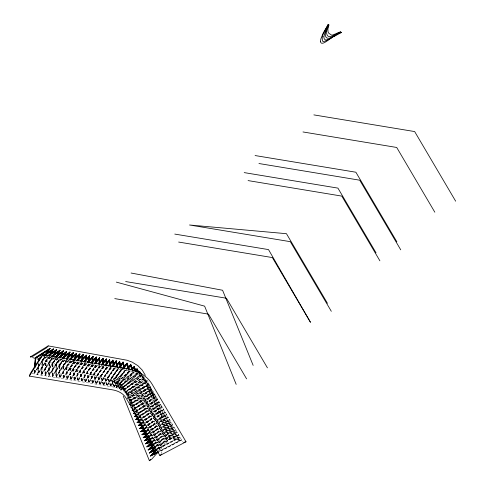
<?xml version="1.0" encoding="UTF-8"?>
<svg xmlns="http://www.w3.org/2000/svg" width="485" height="485" viewBox="0 0 485 485"><rect width="100%" height="100%" fill="white"/><g stroke="black" fill="none" stroke-linecap="round" stroke-linejoin="round"><path stroke-width="0.36" stroke-dasharray="2.42 1.82" d="M61.152 359.106L55.957 363.332L55.854 377.518L66.73 360.446M61.922 358.664L56.151 363.362L56.048 377.548L66.924 360.482M66.663 360.125L56.224 376.178L56.315 363.683L62.044 359.015M56.418 376.214L56.509 363.714L62.238 359.046M57.763 358.288L52.519 362.398L52.21 376.912L63.08 359.846M57.957 358.318L52.713 362.428L52.404 376.942L63.274 359.876M52.592 375.548L63.026 359.506L52.592 375.548L52.871 362.762L58.624 358.245M52.786 375.578L53.065 362.792L58.818 358.276M54.375 357.463L49.082 361.458L48.561 376.305L59.431 359.239M54.569 357.5L49.276 361.495L48.755 376.342L59.625 359.27M48.967 374.917L59.388 358.894L48.967 374.917L49.428 361.834L55.205 357.469M49.161 374.947L49.622 361.871L55.399 357.5M50.392 357.075L45.645 360.525L44.911 375.705L55.781 358.639M50.585 357.112L45.839 360.555L45.105 375.736L55.981 358.67M45.335 374.281L55.745 358.276L45.335 374.281L45.984 360.913L51.452 356.936M45.529 374.311L46.178 360.943L51.646 356.966M46.396 356.663L42.207 359.591L41.261 375.099L52.137 358.033M47.191 356.281L42.401 359.621L41.455 375.135L52.331 358.063M52.107 357.663L41.704 373.65L42.541 359.991L47.421 356.578M41.898 373.68L42.735 360.022L47.615 356.608M38.388 363.932L37.612 374.499L48.488 357.427M38.582 363.968L37.812 374.529L49.415 356.154M38.079 373.013L48.464 357.051L38.273 373.044L38.776 363.471M38.273 373.044L38.97 363.501M34.277 370.219L33.968 373.893L45.566 355.608M34.471 370.249L34.162 373.923L45.76 355.644M34.447 372.383L44.82 356.439L34.641 372.413L34.635 370.134M34.641 372.413L34.835 370.164M170.035 437.688L168.81 440.065L159.262 450.747M41.704 373.65L51.907 357.633M56.224 376.178L66.469 360.094M59.855 376.809L70.307 360.743L59.855 376.809L59.758 364.605L66.033 359.306M70.373 361.052L59.503 378.118L59.394 364.265L65.111 359.44M70.574 361.082L59.697 378.148L59.588 364.302L65.305 359.47M63.486 377.445L73.944 361.361L63.486 377.445L63.202 365.526L69.446 360.064M74.023 361.652L63.153 378.724L62.826 365.205L68.5 360.246M74.217 361.689L63.347 378.755L63.026 365.235L68.694 360.276M67.118 378.076L77.582 361.98L67.118 378.076L66.645 366.448L73.126 360.573M77.673 362.259L66.803 379.325L66.263 366.139L72.198 360.767M77.867 362.289L66.997 379.361L66.457 366.175L72.392 360.798M70.743 378.706L81.219 362.604L70.743 378.706L70.089 367.369L76.533 361.319M81.322 362.865L70.446 379.931L69.701 367.078L75.581 361.567M81.516 362.895L70.64 379.961L69.895 367.109L76.309 361.095M74.375 379.337L84.857 363.223L74.375 379.337L73.532 368.285L79.94 362.071M84.972 363.465L74.096 380.531L73.138 368.012L79.492 361.852M85.166 363.495L74.29 380.567L73.332 368.042L79.685 361.883M78.006 379.967L88.494 363.847L78.006 379.967L76.976 369.206L83.875 362.289M88.616 364.071L77.745 381.137L76.575 368.946L82.868 362.634M88.81 364.102L77.939 381.168L76.769 368.982L83.062 362.671M81.638 380.592L92.126 364.471L81.638 380.592L80.419 370.122L86.985 363.32M92.265 364.671L81.395 381.737L80.013 369.885L86.76 362.883M92.459 364.708L81.589 381.774L80.207 369.916L86.954 362.913M85.275 381.222L95.763 365.096L85.275 381.222L83.863 371.043L90.883 363.526M95.915 365.278L85.039 382.344L83.45 370.819L90.131 363.659M96.109 365.308L85.233 382.374L83.644 370.849L90.331 363.689M88.907 381.853L99.401 365.714L88.907 381.853L87.312 371.959L94.278 364.253M99.564 365.878L88.688 382.95L86.882 371.752L93.738 364.168M99.758 365.914L88.882 382.98L87.082 371.789L93.932 364.205M92.538 382.477L103.032 366.339L92.538 382.477L90.756 372.874L97.667 364.987M103.208 366.484L92.338 383.55L90.319 372.692L97.594 364.387M103.402 366.514L92.532 383.587L90.513 372.722L97.788 364.417M96.169 383.108L106.67 366.963L96.169 383.108L94.199 373.789L101.05 365.714M106.858 367.09L95.988 384.156L93.757 373.626L100.48 365.708M107.052 367.121L96.182 384.187L93.951 373.656L100.674 365.738M99.807 383.732L110.301 367.588L99.807 383.732L97.643 374.705L104.633 366.211M110.507 367.691L99.631 384.757L97.194 374.559L104.323 365.896M110.701 367.721L99.825 384.793L97.388 374.596L104.517 365.926M103.438 384.356L113.939 368.212L103.438 384.356L101.092 375.62L108.016 366.945M114.157 368.297L103.281 385.363L100.631 375.499L107.688 366.654M114.351 368.327L103.475 385.393L100.825 375.529L107.882 366.684M117.576 368.836L107.076 384.981L117.382 368.806M117.8 368.897L106.93 385.963L104.069 376.433L111.241 367.163M117.994 368.933L107.124 385.999L104.263 376.463L111.435 367.193M121.208 369.461L110.707 385.605L121.014 369.431M121.45 369.503L110.58 386.569L107.506 377.372L115.048 367.321M114.151 386.199L125.033 370.128L114.151 386.199L111.259 378.318L118.831 368.321M114.023 387.145L125.488 370.182L114.023 387.145L110.768 378.264L118.473 368.079M116.655 387.751L129.859 371.213L116.83 387.8L113.302 379.179L121.656 369.473L110.774 386.6L107.7 377.403L115.242 367.357M110.707 385.605L107.979 377.445L115.23 367.8M110.901 385.642L108.173 377.475L115.424 367.83M114.211 387.182L110.956 378.3L118.667 368.115M114.345 386.236L111.453 378.355L119.019 368.357M107.076 384.981L104.536 376.53L111.392 367.672M107.27 385.017L104.73 376.566L112.047 367.115M128.883 369.77L129.343 371.177L116.824 386.836L129.162 371.122L128.701 369.722M103.632 384.387L101.286 375.651L108.21 366.975M100.001 383.762L97.843 374.735L104.827 366.248M96.363 383.138L94.393 373.82L101.25 365.751M116.83 387.8L113.484 379.228L122.329 368.952M116.824 386.836L113.848 379.215L122.523 369.14M117.006 386.884L114.023 379.27L122.699 369.194M92.732 382.513L90.95 372.904L97.861 365.017M158.407 450.638L169.999 437.67M89.101 381.883L87.506 371.989L94.472 364.283M132.835 371.195L133.369 372.577L119.316 387.691L133.199 372.51L132.666 371.128M119.11 388.576L133.945 372.607L119.28 388.643L115.624 380.337L126.064 369.552M157.104 448.807L167.664 437.282L181.56 439.956L159.371 451.626M157.182 448.94L167.743 437.415L181.639 440.089L159.45 451.759M157.207 449.425L167.792 437.87L180.105 440.356L159.298 451.299M157.789 449.007L167.877 438.003L180.105 440.356M85.469 381.252L84.063 371.074L91.077 363.556M155.412 446.424L166.555 434.566L180.074 437.434L157.261 449.328M156 446.018L166.634 434.699L180.153 437.567L157.34 449.468M156.467 446.024L166.676 435.16L178.656 437.822L157.213 448.995M156.546 446.158L166.755 435.294L178.656 437.822M81.838 380.628L80.613 370.158L87.179 363.35M153.891 443.848L165.452 431.844L178.589 434.912L156.382 446.479M153.969 443.981L165.53 431.977L178.668 435.051L156.461 446.618M154.703 443.708L165.555 432.444L177.207 435.281L156.297 446.164M154.782 443.842L165.634 432.578L177.207 435.281M119.28 388.643L115.794 380.404L126.227 369.618M119.316 387.691L116.218 380.367L126.446 369.806M119.486 387.757L116.388 380.434L126.609 369.873M152.702 440.913L164.342 429.128L177.11 432.396L154.26 444.127M152.781 441.047L164.421 429.261L177.189 432.529L154.339 444.266M152.927 441.38L164.433 429.728L175.758 432.741L154.188 443.805M153.005 441.514L164.512 429.862L175.758 432.741M78.2 379.997L77.17 369.237L83.535 362.853M150.98 438.501L163.239 426.406L175.625 429.874L153.387 441.326M151.059 438.634L163.318 426.539L175.703 430.007L153.466 441.459M151.138 439.028L163.318 427.018L174.309 430.207L154.727 440.55L152.563 441.229M151.217 439.167L163.396 427.152L174.309 430.207M74.569 379.367L73.726 368.321L80.134 362.101M149.792 435.554L162.129 423.69L174.139 427.352L153.308 438.361L151.259 438.901M149.871 435.688L162.208 423.823L174.218 427.491L153.387 438.495L151.338 439.04M149.871 436.148L162.196 424.302L172.854 427.667L153.26 438.022L151.144 438.579M149.95 436.282L162.275 424.436L172.854 427.667M136.146 372.286L137.067 374.329L121.614 388.758L136.915 374.25L135.988 372.207M137.122 373.074L137.704 374.353L121.377 389.613L137.546 374.274L136.97 372.995M70.943 378.736L70.283 367.4L76.727 361.355M148.058 433.117L161.026 420.968L172.654 424.836L151.823 435.839L149.665 436.3M148.677 432.741L161.105 421.101L172.733 424.969L151.902 435.973L149.744 436.433M148.61 433.269L161.075 421.586L171.405 425.133L151.799 435.488L149.726 435.93M148.689 433.402L161.153 421.726L171.405 425.133M121.377 389.613L117.716 381.719L129.713 370.625M117.716 381.719L130.41 370.207M121.614 388.758L118.358 381.75L130.52 370.504M118.358 381.75L130.671 370.588M146.864 430.159L159.917 418.252L171.175 422.314L150.338 433.317L148.246 433.645M146.943 430.292L159.995 418.385L171.254 422.447L150.417 433.457L148.325 433.778M146.797 430.874L159.953 418.876L169.95 422.593L150.332 432.959L148.307 433.275M146.876 431.013L160.032 419.01L169.95 422.593M67.312 378.106L66.839 366.478L73.32 360.604M144.694 428.067L158.807 415.53L169.689 419.792L148.859 430.801L146.64 431.013M144.773 428.207L158.886 415.663L169.768 419.931L148.937 430.935L146.719 431.147M144.973 428.467L158.825 416.16L168.501 420.058L148.871 430.431L146.676 430.638M145.051 428.601L158.825 416.16M63.681 377.475L63.396 365.557L69.64 360.094M143.487 425.096L157.704 412.814L168.204 417.276L147.373 428.279L145.227 428.352M143.566 425.23L157.783 412.947L168.283 417.409L147.452 428.413L144.591 428.51M143.705 425.551L157.704 413.45L167.046 417.518L147.41 427.897L144.548 427.988M143.784 425.684L157.783 413.584L167.046 417.518M59.758 364.605L66.227 359.337M141.717 422.605L156.594 410.092L166.719 414.754L145.888 425.757L143.815 425.684M141.796 422.738L156.673 410.225L166.798 414.887L145.967 425.897L143.893 425.824M141.869 423.108L156.582 410.734L165.597 414.984L145.949 425.363L143.857 425.29M141.947 423.241L156.661 410.868L165.597 414.984M140.444 375.19L141.105 376.439L123.572 390.946L119.571 383.314L133.508 371.728M119.571 383.314L133.648 371.825M139.001 373.741L140.414 376.415L123.827 390.128L120.262 383.344L134.472 371.534M120.262 383.344L134.612 371.631M123.693 390.037L140.414 376.415M123.432 390.849L141.105 376.439M139.935 420.089L155.491 407.376L165.233 412.232L144.403 423.241L142.196 423.005M140.013 420.228L155.57 407.509L165.318 412.371L144.481 423.375L141.541 423.059M140.595 420.174L155.461 408.018L164.142 412.45L144.488 422.829L141.778 422.538M140.68 420.307L155.461 408.018M138.722 417.1L154.382 404.654L163.833 409.849L143.002 420.853L140.868 420.459M138.801 417.233L154.382 404.654M138.752 417.688L154.333 405.308L162.687 409.91L143.026 420.301L140.068 419.749M138.831 417.821L154.333 405.308M136.934 414.554L153.278 401.932L162.269 407.194L141.438 418.197L138.698 417.464M137.012 414.687L153.357 402.071L162.348 407.327L141.517 418.337L138.777 417.597M137.485 414.736L153.205 402.592L161.232 407.376L141.571 417.767L137.976 416.797M137.564 414.869L153.29 402.726L161.232 407.376M135.715 411.553L152.169 399.216L160.862 404.811L140.032 415.815L137.4 414.869M135.794 411.686L152.169 399.216M135.636 412.214L152.084 399.882L159.777 404.842L140.11 415.233L137.328 414.226M135.715 412.347L152.084 399.882M141.875 375.172L144.124 378.84L125.379 392.389L121.177 385.096L138.322 372.28M121.177 385.096L138.443 372.389M141.068 375.135L143.372 378.809L125.651 391.613L121.911 385.132L138.649 372.619M138.771 372.729L121.911 385.132M136.018 412.135L138.546 413.293L159.377 402.289L151.059 396.494L133.969 408.934L136.982 410.637L157.819 399.634L149.956 393.778L132.138 406.357M133.781 409.667L150.956 397.166L158.322 402.308L138.655 412.699L133.939 410.54M133.86 409.801L150.956 397.166M125.257 392.28L144.124 378.84M132.835 406.054L150.035 393.911L157.898 399.767L137.067 410.777L134.03 409.067L151.059 396.494M132.532 406.666L149.829 394.45L156.867 399.773L137.2 410.164L131.993 407.236M132.611 406.8L149.907 394.584L156.867 399.773M130.301 403.756L148.846 391.055L156.334 397.112L135.503 408.121L131.429 405.363M130.38 403.89L148.925 391.195L156.412 397.251L135.582 408.255L130.926 405.102M131.271 403.672L148.701 391.734L155.412 397.239L135.745 407.63L130.726 404.229M131.35 403.805L148.78 391.874L155.412 397.239M143.372 376.754L146.731 381.543L126.943 394.014L122.523 387.048L141.59 374.244M141.693 374.359L122.523 387.048M127.222 393.268L123.299 387.097L141.335 374.984L145.918 381.489L127.118 393.153L145.918 381.489M141.438 375.105L123.299 387.097M129.077 400.719L147.743 388.339L154.848 394.596L134.018 405.599L129.01 401.58M129.155 400.859L147.822 388.473L154.927 394.729L134.096 405.733L128.531 401.271M129.386 401.089L147.573 389.025L153.957 394.705L134.284 405.096L129.465 401.222L147.652 389.158L153.957 394.705M146.634 385.617L127.228 398.088L132.532 403.077L153.363 392.074L146.634 385.617L153.442 392.207L132.611 403.217L127.306 398.227L146.712 385.757M128.125 398.076L146.446 386.309L152.496 392.171L132.829 402.562L128.125 398.076L132.829 402.562M128.204 398.215L146.525 386.442L152.496 392.171M146.731 381.543L126.943 394.014M125.997 395.045L145.53 382.901L151.963 389.691L131.126 400.695L126.076 395.178L145.53 382.901M126.87 395.063L145.318 383.593L151.041 389.637L131.368 400.028L126.949 395.202L145.318 383.593M123.608 389.146L143.251 377.348L148.901 384.514L128.24 395.796L123.608 389.146L143.251 377.348M124.427 389.212L142.996 378.051L148.034 384.441L128.525 395.093L124.427 389.212L142.996 378.051M124.766 392.001L129.647 398.173L150.477 387.169L144.5 380.313L124.845 392.135L144.421 380.179L150.398 387.036L129.568 398.039M125.615 392.05L144.19 380.877L149.58 387.103L129.913 397.494L125.694 392.183L144.19 380.877M131.047 400.561L151.884 389.552M132.751 402.423L152.417 392.032M153.878 394.566L134.284 405.096M131.277 404.52L135.667 407.491L155.333 397.1M156.788 399.634L137.2 410.164M135.206 411.025L138.577 412.559L158.322 402.308M159.298 402.156L138.468 413.159L135.939 412.001M136.552 413.844L140.032 415.093L159.777 404.842M160.784 404.672L139.953 415.681L137.322 414.736M137.898 416.663L141.493 417.627L161.153 407.242M139.989 419.616L142.948 420.162L162.687 409.91M163.754 409.716L142.917 420.719L140.789 420.325M141.699 422.405L144.409 422.696L164.142 412.45M143.778 425.157L145.87 425.23L165.518 414.851M145.185 427.831L147.325 427.764L166.967 417.385M146.591 430.504L148.792 430.292L168.501 420.058M148.228 433.141L150.253 432.826L169.871 422.459M149.647 435.797L151.72 435.354L171.326 424.999M151.065 438.446L153.181 437.882L172.775 427.534M152.484 441.095L154.648 440.416L174.23 430.074M154.109 443.672L175.679 432.608M177.128 435.148L155.533 446.303M178.577 437.682L157.134 448.861M180.026 440.222L159.219 451.165M42.771 356.487L124.384 369.988A58.952 38.909 -25.8 0 1 149.283 385.145L182.73 441.944M31.901 373.553L113.514 387.054A35.369 23.347 -25.8 0 1 128.452 396.148L161.899 452.948M41.783 360.234L109.974 379.81L113.635 381.616L117.231 384.52L119.904 388.109L121.632 391.995M143.372 378.809L125.651 391.613M142.851 376.039L146.628 381.422M148.901 384.514L128.24 395.796M148.034 384.441L128.525 395.093M141.753 375.063L144.003 378.73M149.58 387.103L129.913 397.494M151.041 389.637L131.368 400.028M121.299 385.205L125.379 392.389M140.304 375.093L140.971 376.342M139.213 374.317L140.274 376.318M120.401 383.441L123.827 390.128M119.71 383.411L123.572 390.946M118.516 381.828L121.765 388.843M117.873 381.804L121.535 389.691M147.264 380.01L170.041 437.67M59.952 364.635L60.049 376.845"/><path stroke-width="0.73" d="M99.213 364.296L99.249 358.748L99.407 364.332M99.57 364.387L99.619 357.669L99.764 364.423M95.636 363.677L95.897 358.154L95.83 363.714M95.988 363.78L96.303 357.045L96.182 363.811M38.606 360.919L38.776 358.651L41.189 357.033M38.8 360.949L38.97 358.688L40.776 357.469M38.988 360.531L39.097 359.064L40.322 358.239M34.526 367.278L35.338 357.718L50.137 348.345L46.13 355.032M34.781 366.575L35.532 357.748L50.137 348.345M34.89 367.133L35.654 358.142L48.761 349.855L45.535 355.238M35.084 367.163L35.848 358.172L48.761 349.855M92.053 363.059L92.538 357.56L92.247 363.095M92.399 363.174L92.993 356.42L92.593 363.204M88.476 362.447L89.179 356.966L88.67 362.477M88.797 362.689L89.683 355.802L88.991 362.725M84.893 361.828L86.009 356.402L85.087 361.858M85.202 362.083L86.566 355.208L85.396 362.119M81.31 361.21L82.638 355.814L81.504 361.246M81.613 361.477L83.25 354.583L81.807 361.507M77.721 360.597L79.267 355.22L77.915 360.628M78.018 360.87L79.94 353.959L78.212 360.901M74.138 359.985L75.884 354.632L74.332 360.015M74.423 360.264L76.63 353.335L74.623 360.294M70.549 359.373L72.501 354.044L70.743 359.403M70.834 359.658L73.32 352.71L71.028 359.688M66.718 359.427L69.119 353.45L66.912 359.458M67.239 359.052L70.004 352.086L67.439 359.082M29.336 376.081L30.416 373.304L41.286 356.239L42.965 354.699L126.058 368.448A61.934 40.873 -25.8 0 1 152.217 384.369L186.016 441.768L159.917 455.56L126.112 398.161A32.386 21.376 -25.8 0 0 112.435 389.831L29.336 376.081L42.965 354.699M63.565 358.179L65.536 352.825L63.371 358.148L69.119 353.45M63.65 358.439L66.694 351.461L63.844 358.476M59.782 357.536L62.341 352.262L59.976 357.566M60.007 357.942L63.383 350.843L60.207 357.978M56.193 356.924L58.946 351.667L56.387 356.954M56.412 357.336L60.067 350.218L56.606 357.366M52.253 356.972L55.551 351.067L52.447 357.002M52.816 356.73L56.757 349.594L53.01 356.76M49.009 355.699L52.156 350.461L49.203 355.729M49.221 356.123L53.447 348.97L49.415 356.154M45.341 355.208L48.567 349.824M45.929 355.002L49.937 348.315M115.497 366.733L119.686 361.446L121.286 368.066M115.691 366.763L119.686 361.446M115.679 367.193L119.304 362.374L120.868 368.048M116.327 366.624L119.498 362.404M118.928 367.478L123.008 362.089L124.918 368.17M119.122 367.515L123.202 362.125M119.716 367.145L122.832 363.029L124.427 368.012M119.468 367.769L123.026 363.065M111.689 366.581L116.176 360.791L117.703 367.454M111.883 366.618L116.37 360.822M112.308 366.49L116.164 361.798L117.291 367.43M112.502 366.521L116.164 361.798M108.161 366.066L112.866 360.167L114.114 366.848M108.355 366.096L113.06 360.197M108.937 365.787L112.629 361.161L113.605 366.108M109.131 365.817L112.823 361.192M104.802 365.32L109.555 359.543L110.525 366.242M104.996 365.35L109.749 359.573M105.1 365.648L109.289 360.555L110.137 366.187M105.293 365.678L109.483 360.585M48.233 345.92L46.724 347.703L31.998 356.796L30.337 356.966M101.438 364.575L106.433 358.949L106.942 365.635M101.632 364.605L106.433 358.949M101.541 365.138L105.948 359.949L106.561 365.569M101.735 365.175L106.142 359.985M122.638 368.327L127.064 363.192L129.204 369.218M122.82 368.382L127.246 363.241M123.002 368.582L126.858 364.102L128.652 369.067M123.184 368.63L127.04 364.156M98.079 363.829L103.123 358.324L103.353 365.029M98.273 363.865L103.123 358.324M98.655 363.859L102.796 359.385L102.984 364.95M98.849 363.889L102.796 359.385M150.671 459.283L149.386 460.72L123.251 396.051M157.849 452.329L151.835 459.046L149.41 460.744M94.229 363.629L99.619 357.669M94.423 363.659L99.813 357.706M94.775 363.701L99.249 358.748M94.969 363.738L99.443 358.785M158.098 452.42L150.568 455.936L156.6 449.353M150.647 456.07L156.176 450.038M158.643 451.62L152.745 454.512L156.703 449.977M152.745 454.512L156.782 450.11M90.647 363.107L96.303 357.045M90.84 363.138L96.503 357.081M91.386 362.986L95.897 358.154M91.58 363.016L96.091 358.185M156.679 449.759L149.416 453.026L154.909 446.964M149.416 453.026L154.988 447.097M156.57 449.286L151.362 451.456L155.449 447.109M151.441 451.59L155.527 447.243M87.282 362.343L92.993 356.42M87.476 362.38L93.187 356.457M87.488 362.792L92.538 357.56M88.191 362.301L92.738 357.591M155.77 446.897L148.186 449.983L153.363 444.393M148.186 449.983L153.442 444.527M154.927 446.721L150.053 448.534L154.188 444.248M150.132 448.673L153.751 444.915M126.585 369.012L130.762 364.702L132.939 369.994M126.749 369.079L130.926 364.768M127.464 368.752L130.532 365.581L132.569 370.498M127.634 368.818L130.701 365.648M153.672 444.509L146.882 446.806L152.175 441.447M146.961 446.94L152.254 441.58M153.515 444.048L148.743 445.612L152.405 441.908M148.822 445.745L152.484 442.041M83.917 361.586L89.683 355.802M84.111 361.616L89.877 355.832M84.402 361.755L89.179 356.966M84.069 362.319L89.373 356.996M152.06 441.902L145.652 443.757L150.447 439.028M145.73 443.896L150.526 439.161M151.841 441.459L147.513 442.823L150.611 439.555M147.513 442.823L150.689 439.689M80.019 361.337L86.372 355.178M80.74 360.858L86.566 355.208M81.007 361.034L85.815 356.372M81.201 361.064L86.009 356.402M150.653 439.216L144.421 440.713L149.253 436.07M144.506 440.847L149.331 436.203M150.441 438.767L146.124 439.756L149.338 436.664M146.203 439.889L148.883 437.312M76.648 360.561L83.056 354.553M76.842 360.597L83.25 354.583M77.073 360.816L82.444 355.778M77.806 360.349L82.638 355.814M149.028 436.585L143.196 437.67L147.519 433.62M143.275 437.803L147.598 433.754M148.343 436.221L144.815 436.821L147.525 434.281M144.894 436.955L147.604 434.414M130.804 369.618L134.078 366.593L136.546 371.795M130.956 369.697L134.23 366.672M131.071 369.994L133.836 367.442L135.836 371.607M131.781 369.564L133.987 367.521M147.628 433.887L142.044 434.76L145.773 431.153M142.044 434.76L145.852 431.286M146.961 433.487L143.505 433.875L146.246 431.377M143.584 434.014L146.325 431.511M72.738 360.276L79.746 353.929M72.932 360.313L79.94 353.959M73.665 360.082L79.067 355.19M73.859 360.119L79.267 355.22M145.985 431.22L140.82 431.717L144.124 428.57M140.82 431.717L144.209 428.704M145.943 430.71L142.281 431.062L144.421 428.958M142.281 431.062L144.5 429.092M69.634 359.252L76.436 353.304M69.828 359.288L76.63 353.335M70.016 359.567L75.69 354.602M70.21 359.597L75.884 354.632M144.591 428.51L139.51 428.534L142.923 425.587M139.589 428.673L143.002 425.721M143.839 428.012L140.905 427.97L143.142 426.036M140.983 428.109L143.22 426.169M159.917 455.56L161.814 453.924M66.257 358.476L73.12 352.68M66.451 358.506L73.32 352.71M66.603 358.827L72.307 354.008M66.797 358.858L72.501 354.044M142.511 425.769L138.28 425.49L141.141 423.084M138.358 425.624L141.22 423.217M142.469 425.242L139.686 425.145L141.305 423.581M139.686 425.145L141.384 423.714M134.672 370.764L136.994 368.83L139.45 373.311M134.812 370.861L137.134 368.927M135.042 371.061L136.746 369.643L138.292 372.407M135.176 371.158L136.885 369.74M140.808 422.981L137.134 422.58L139.359 420.562M137.134 422.58L139.438 420.695M141.099 422.465L138.31 422.041L140.026 420.64M138.389 422.174L140.104 420.774M62.304 358.166L69.81 352.055M62.498 358.197L70.004 352.086M63.189 358.082L68.925 353.419M139.45 420.198L135.824 419.404L138.146 417.561M135.903 419.537L138.225 417.694M138.583 419.47L137.025 419.064L138.176 418.149M137.103 419.198L138.255 418.282M58.345 357.827L66.5 351.431M58.539 357.857L66.694 351.461M59.2 357.791L65.536 352.825M59.394 357.827L65.73 352.856M137.413 417.227L134.594 416.36L136.346 415.008M134.672 416.494L136.424 415.142M137.255 416.603L135.739 416.082L136.903 415.184M135.818 416.215L136.982 415.318M54.957 357.021L63.189 350.807M55.157 357.057L63.383 350.843M55.787 357.033L62.147 352.231M55.981 357.063L62.341 352.262M136.079 414.396L133.448 413.45L134.545 412.432M133.448 413.45L134.624 412.565M138.322 372.28L139.504 371.395L141.123 373.947M138.443 372.389L139.625 371.504M51.574 356.214L59.873 350.182M51.768 356.251L60.067 350.218M52.065 356.493L58.752 351.631M52.259 356.524L58.946 351.667M134.115 411.268L132.138 410.268L133.363 409.382M47.591 355.826L56.563 349.558M47.785 355.863L56.757 349.594M48.645 355.723L55.357 351.031M48.84 355.754L55.551 351.067M43.601 355.414L53.253 348.939M43.795 355.444L53.447 348.97M44.608 355.366L51.962 350.431M40.516 358.276L39.097 359.064M44.808 355.396L52.156 350.461M30.337 356.924L48.227 345.884L127.137 360.258L132.375 362.24L137.922 365.708L142.281 370.146L145.397 375.366M152.666 454.372L157.91 451.808M150.568 455.936L158.019 452.287M151.362 451.456L156.491 449.152M149.338 452.893L156.6 449.625M150.053 448.534L154.848 446.582M148.107 449.85L155 447.043M148.743 445.612L153.436 443.914M146.882 446.806L153.593 444.375M147.434 442.69L151.763 441.326M145.652 443.757L151.981 441.768M146.124 439.756L150.362 438.634M144.421 440.713L150.574 439.083M183.633 442.399L186.016 441.768M144.815 436.821L148.956 435.942M143.196 437.67L148.95 436.451M143.505 433.875L146.882 433.354M141.966 434.627L146.852 433.863M142.202 430.929L145.864 430.577M140.741 431.583L145.906 431.086M140.905 427.97L143.76 427.879M139.51 428.534L144.512 428.37M139.607 425.012L142.39 425.109M138.28 425.49L143.124 425.66M138.31 422.041L141.02 422.332M137.055 422.447L140.729 422.841M313.868 114.89L414.663 131.568L455.664 201.19M302.992 131.956L396.712 147.464L434.827 212.2M255.086 155.546L355.881 172.223L396.882 241.851M258.941 163.524L359.737 180.202L400.737 249.823M244.216 172.612L337.93 188.119L376.051 252.855M248.071 180.59L341.786 196.098L379.9 260.827M174.788 234.085L268.508 249.593L310.479 322.301L272.358 257.565L178.644 242.057M125.639 281.555L226.434 298.233L267.429 367.854M114.763 298.621L208.483 314.128L246.598 378.864M137.025 419.064L139.243 419.476M135.824 419.404L139.371 420.058M131.071 273.019L222.579 290.254L253.158 365.387M135.739 416.082L137.176 416.469M134.594 416.36L137.334 417.094M116.345 282.112L204.628 306.15L236.183 384.362M32.622 357.621L34.914 358.276M37.2 358.93L38.345 359.258M135.855 413.596L134.539 413.226M133.369 413.311L136 414.263M132.138 410.268L134.036 411.134M132.126 407.909L130.914 407.224L132.811 408.382M129.683 404.181L130.847 404.969M129.762 404.314L130.926 405.102M139.371 372.28L140.341 373.953M139.504 371.395L141.377 374.45M327.454 303.319L286.459 233.697L189.52 224.991L290.315 241.669L331.31 311.297M136.994 368.83L139.316 373.214M136.746 369.643L138.51 372.983M134.078 366.593L136.394 371.716M133.836 367.442L135.685 371.528M130.762 364.702L133.023 370.582M130.532 365.581L132.399 370.431M127.064 363.192L129.022 369.17M126.858 364.102L128.47 369.018M123.008 362.089L124.724 368.133M122.832 363.029L124.439 368.679M119.486 361.416L121.092 368.03M119.304 362.374L120.674 368.018M116.176 360.791L117.509 367.424M115.97 361.768L117.097 367.4M112.866 360.167L113.92 366.818M112.629 361.161L113.411 366.072M109.555 359.543L110.331 366.211M109.289 360.555L109.943 366.157M106.239 358.918L106.748 365.605M105.948 359.949L106.367 365.538M102.929 358.294L103.159 364.993M102.602 359.349L102.79 364.92M320.355 41.346C321.373 47.869 331.873 35.993 334.88 36.023A85.13 56.181 -25.8 0 1 341.531 32.489L341.301 32.343C334.826 34.386 329.533 40.819 322.919 41.595C320.082 35.938 326.138 29.512 328.23 24.389L323.174 33.204L320.979 38.545L320.355 41.346M323.834 36.775C324.222 46.178 337.269 31.761 341.064 32.204L340.834 32.065A89.846 59.297 -25.8 0 0 336.02 34.52C324.204 43.789 322.761 34.138 328.697 24.674L325.568 30.373L323.834 36.775M326.569 31.47C326.296 41.862 336.293 33.592 340.603 31.919L338.942 32.374A70.44 46.493 -25.8 0 0 335.693 33.817L331.837 35.272L328.83 33.271A10.27 6.778 -25.8 0 1 328.054 31.846L327.872 29.058L328.927 24.814L327.248 28.56L326.569 31.47"/></g></svg>
